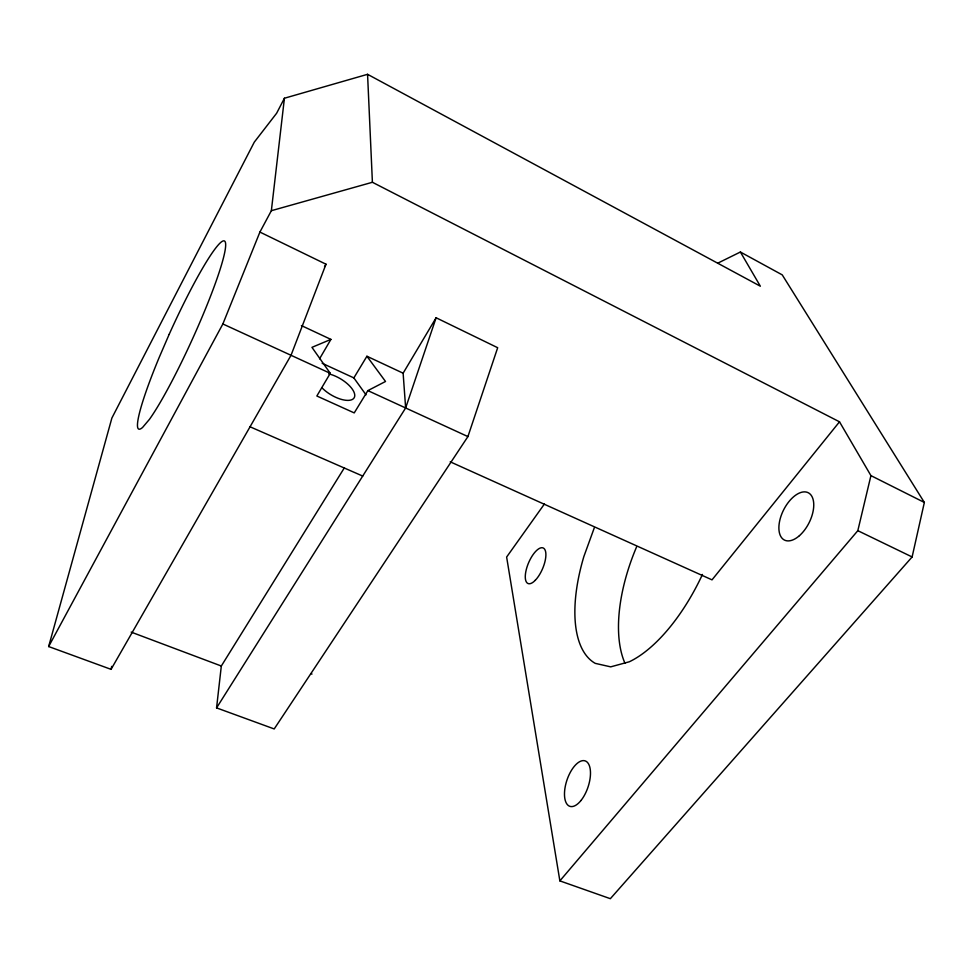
<?xml version="1.0" encoding="UTF-8"?>
<svg xmlns="http://www.w3.org/2000/svg" width="973" height="973" viewBox="0 0 973 973"><rect width="100%" height="100%" fill="white"/><g stroke="black" fill="none" stroke-linecap="round" stroke-linejoin="round"><path stroke-width="1.46" d="M216.565 707.894L405.644 407.967L403.126 373.194L436.111 317.77L497.677 347.714L467.916 436.585L274.204 728.947L216.565 707.894L221.321 666.019L344.418 467.745M259.913 232.073L325.991 264.206L291.024 355.291L111.056 669.351L48.65 646.546L222.866 323.973L259.913 232.073L271.358 210.703L284.42 98.237L367.563 74.313L760.351 286.208L740.392 252.019L717.709 263.197M111.056 669.351L111.688 666.383M544.442 503.965L506.629 557.043L559.864 880.881L610.351 898.687L912.115 556.957L924.35 502.445L782.231 274.873L740.392 252.019M559.864 880.881L857.821 530.674L870.932 475.627L839.504 421.808L372.404 182.279L271.358 210.703M48.65 646.546L111.883 418.037L254.281 142.155L276.624 113.245L284.42 98.237M405.644 407.967L436.111 317.77M594.296 527.804L583.873 556.52A128.74 58.927 -65.8 0 0 595.269 663.367L610.703 666.858L629.324 661.774A128.74 58.927 -65.8 0 0 702.457 574.447M324.508 266.821L325.991 264.206M319.558 358.806L330.905 339.395L301.399 325.578M330.905 339.395L311.956 347.349L330.273 373.328L316.845 395.999L354.233 412.905L367.867 390.611L385.515 381.477L366.918 356.252L353.856 377.901L366.006 394.819M839.504 421.808L712.017 579.859L450.231 461.822M131.185 632.122L221.321 666.019M310.861 673.608L312.017 674.046M250.061 426.794L362.722 476.065M322.172 363.294L353.856 377.901M222.866 323.973L330.273 373.328M367.867 390.611L467.916 436.585M366.918 356.252L403.126 373.194M857.821 530.674L912.115 556.957M870.932 475.627L924.35 502.445M367.563 74.313L372.404 182.279M328.74 373.875A21.43 9.304 30.8 0 1 352.348 389.224A21.43 9.304 30.8 0 1 347.118 400.377A21.43 9.304 30.8 0 1 322.136 387.972M624.994 663.318A127.135 62.467 -65.8 0 1 636.597 546.862M169.156 334.371L159.304 357.176A103.26 11.579 -65.5 0 0 142.617 427.402L149.477 419.302A103.26 11.579 -65.5 0 0 206.349 306.738A103.26 11.579 -65.5 0 0 221.358 241.949A103.26 11.579 -65.5 0 0 169.156 334.371M535.247 580.322A19.314 7.589 -66.9 0 0 544.685 549.295A19.314 7.589 -66.9 0 0 526.831 567.612A19.314 7.589 -66.9 0 0 535.247 580.322M580.978 800.499A23.984 11.104 -71.4 0 0 586.585 761.64A23.984 11.104 -71.4 0 0 564.887 788.677A23.984 11.104 -71.4 0 0 580.978 800.499M799.453 535.649A26.49 14.267 -63.3 0 0 809.621 493.627A26.49 14.267 -63.3 0 0 779.896 519.91A26.49 14.267 -63.3 0 0 799.453 535.649"/></g></svg>
